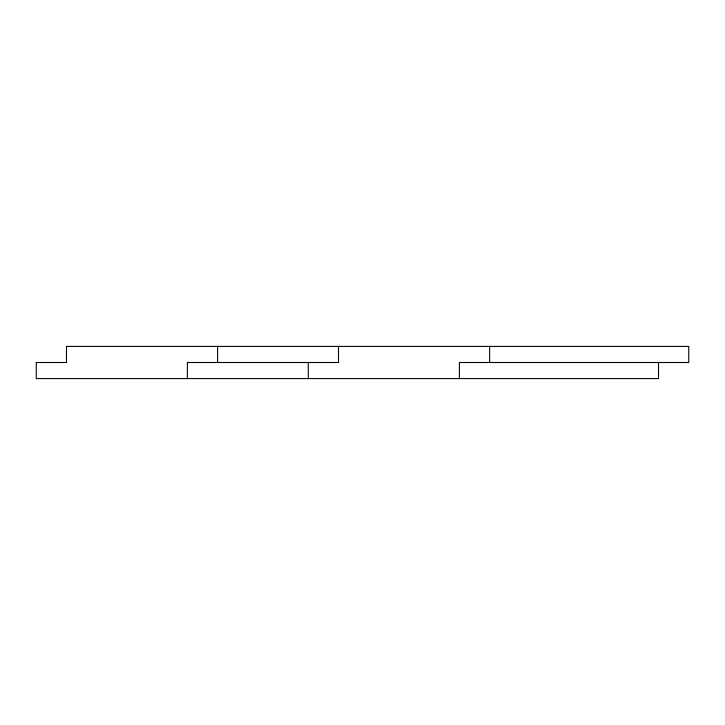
<?xml version="1.0" encoding="UTF-8"?>
<svg xmlns="http://www.w3.org/2000/svg" width="725" height="725" viewBox="0 0 725 725"><rect width="100%" height="100%" fill="white"/><g stroke="black" fill="none" stroke-linecap="round" stroke-linejoin="round"><path stroke-width="1.09" d="M66.8 362.5L36.25 362.5L36.25 378.586L658.527 378.586L658.527 362.5M338.829 362.5L187.376 362.5L187.376 378.586M489.629 346.414L489.629 362.5M459.405 378.586L459.405 362.5L688.75 362.5L688.75 346.414L66.473 346.414L66.473 362.5M338.502 346.414L338.502 362.5M308.279 362.5L308.279 378.586M217.6 346.414L217.6 362.5"/></g></svg>
